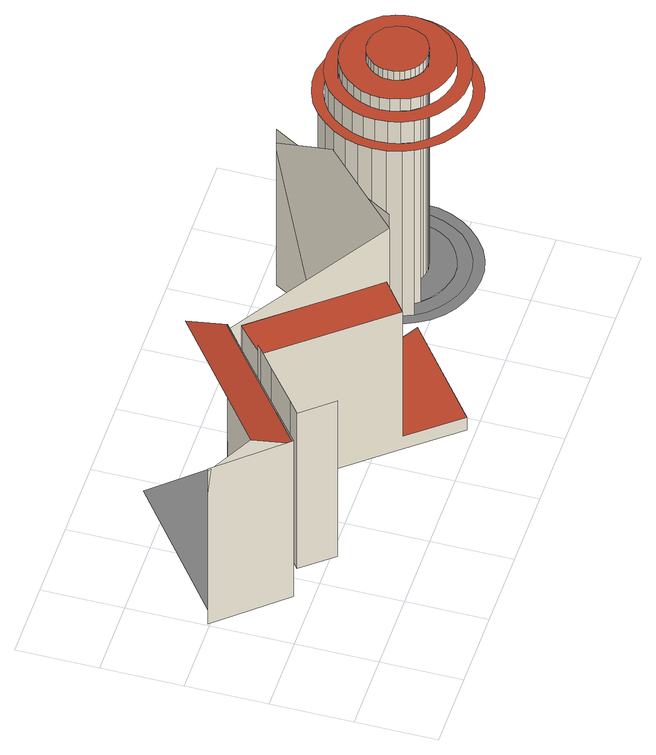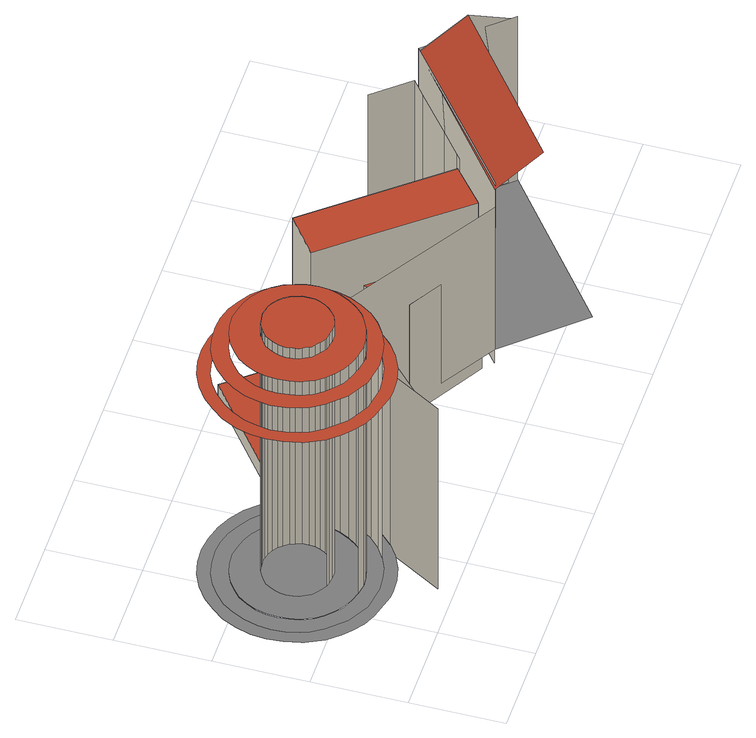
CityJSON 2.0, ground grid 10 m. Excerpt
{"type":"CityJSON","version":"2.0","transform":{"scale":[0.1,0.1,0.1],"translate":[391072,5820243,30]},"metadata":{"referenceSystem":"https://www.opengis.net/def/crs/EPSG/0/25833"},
"CityObjects":{
"building1":{"type":"Building","attributes":{"description":"92000182_MBO_bodemuseum","name":"Bodemuseum","function":"1134","roofType":"1130","measuredHeight":44.83},"address":[{"locality":"Berlin","thoroughfareNumber":"3","thoroughfareName":"Am Kupfergraben"}],"geometry":[{"type":"MultiSurface","lod":"2","boundaries":[[[0,1,2,3]],[[4,5,6,7,8]],[[9,10,8,7]],[[11,12,13,14]],[[15,11,14,16]],[[1,17,18,2]],[[19,15,16,20]],[[21,5,4,22]],[[22,4,8,10]],[[23,19,20,24]],[[25,23,24,26]],[[27,28,29,30]],[[31,32,33,34]],[[35,36,37,38]],[[32,39,40,33]],[[41,35,38,42]],[[39,43,44,40]],[[45,41,42,46]],[[47,48,49,50]],[[51,52,53,54]],[[55,56,54,53]],[[56,57,58,54]],[[59,51,54,58]],[[43,60,61,44]],[[52,62,63,53]],[[64,55,53,63]],[[65,45,46,66]],[[62,67,68,63]],[[69,64,63,68]],[[60,70,71,61]],[[67,72,73,68]],[[74,65,66,75]],[[76,69,68,73]],[[77,78,79,80]],[[81,82,83,84]],[[82,85,86,83]],[[87,77,80,88]],[[78,89,90,79]],[[91,81,84,92]],[[85,93,94,86]],[[95,87,88,96]],[[72,97,98,73]],[[89,99,100,90]],[[101,102,27,30,103]],[[104,91,92,105]],[[106,76,73,98]],[[70,107,108,71]],[[109,74,75,110]],[[99,111,112,100]],[[113,104,105,114]],[[97,115,116,98]],[[117,106,98,116]],[[111,118,119,112]],[[120,113,114,121]],[[107,122,123,108]],[[124,109,110,125]],[[118,126,127,119]],[[115,128,129,116]],[[130,120,121,131]],[[132,117,116,129]],[[133,134,135,136]],[[137,138,136,135]],[[138,139,140,136]],[[141,133,136,140]],[[134,142,143,135]],[[144,137,135,143]],[[139,145,146,140]],[[147,141,140,146]],[[142,148,149,143]],[[150,144,143,149]],[[145,151,152,146]],[[153,147,146,152]],[[126,154,155,127]],[[148,156,157,149]],[[158,150,149,157]],[[159,130,131,160]],[[151,161,162,152]],[[163,153,152,162]],[[156,164,165,157]],[[128,166,167,129]],[[168,158,157,165]],[[161,169,170,162]],[[171,163,162,170]],[[172,132,129,167]],[[164,173,174,165]],[[175,168,165,174]],[[154,176,177,155]],[[169,178,179,170]],[[180,171,170,179]],[[181,159,160,182]],[[173,183,184,174]],[[185,175,174,184]],[[178,186,187,179]],[[188,180,179,187]],[[186,189,190,187]],[[191,188,187,190]],[[183,192,193,184]],[[194,191,190,195]],[[196,185,184,193]],[[176,197,198,177]],[[189,199,200,190]],[[201,194,195,200]],[[202,181,182,203]],[[192,204,205,193]],[[206,196,193,205]],[[199,207,208,200]],[[209,210,211,212,213,214,215,216,217,218,219,220,221,222,223,224,225,226,227,228,229,58,54,53,63,68,73,98,116,129,167,230,231,232,233],[234,235,236,237,238,239,240,241,242,243,244,245,246,247,248,249,250,251,252,253,254,255,203,182,160,131,121,114,105,92,84,83,86,94,256,257,258,259]],[[260,261,262,263,166,128,115,97,72,67,62,52,51,59,264,265,266,267,268,269,270,271,272,273,274,275,276,277,278,279,280,281,282,283,284],[285,286,287,288,93,85,82,81,91,104,113,120,130,159,181,202,289,290,291,292,293,294,295,296,297,298,299,300,301,302,303,304,305,306,307,308,309,310]],[[311,201,200,208]],[[201,311,312,313,314,315,316,317,318,319,320,321,322,323,324,325,326,327,328,204,192,183,173,164,156,148,142,134,133,141,147,153,163,171,180,188,191,194]],[[195,190,187,179,170,162,152,146,140,136,135,143,149,157,165,174,184,193,205,329,330,331,332,333,334,335,336,337,338,339,340,341,342,343,344,345,208,200]],[[204,328,329,205]],[[346,206,205,329]],[[197,347,348,198]],[[349,350,351,352,353,354,355,356,357,358,359,360,361,362,363,364,365,366,367,96,88,80,79,90,100,112,119,127,155,177,198,348,368,369,370,371,372,373],[187,190,200,208,345,344,343,342,341,340,339,338,337,336,335,334,333,332,331,330,329,205,193,184,174,165,157,149,143,135,136,140,146,152,162,170,179]],[[374,375,376,377,378,379,347,197,176,154,126,118,111,99,89,78,77,87,95,380,381,382,383,384,385,386,387,388,389,390,391,392,393,394,395,396,397,398],[178,169,161,151,145,139,138,137,144,150,158,168,175,185,196,206,346,399,400,401,402,403,404,405,406,407,408,409,410,411,412,413,414,207,199,189,186]],[[415,416,417,418,419,420,421,422,423,424,425,426,427,428,429,430,431,432,433,434,435,436,437,34,33,40,44,61,71,108,123,438,439,440,441,442,443],[224,223,222,221,220,219,218,217,216,215,214,213,212,211,210,209,233,232,231,230,167,129,116,98,73,68,63,53,54,58,229,228,227,226,225]],[[444,445,446,447,448,449,122,107,70,60,43,39,32,31,450,451,452,453,454,455,456,457,458,459,460,461,462,463,464,465,466,467,468,469,470,471,472],[473,474,475,476,477,57,56,55,64,69,76,106,117,132,172,478,479,480,481,482,483,484,485,486,487,488,489,490,491,492,493,494,495,496,497]],[[289,202,203,255]],[[328,327,330,329]],[[399,346,329,330]],[[327,326,331,330]],[[347,379,368,348]],[[400,399,330,331]],[[290,289,255,254]],[[326,325,332,331]],[[401,400,331,332]],[[379,378,369,368]],[[291,290,254,253]]],"semantics":{"surfaces":[{"type":"WallSurface"},{"type":"GroundSurface"},{"type":"RoofSurface"}],"values":[0,0,1,0,0,0,0,2,0,0,0,0,0,0,0,0,0,0,0,0,0,0,0,0,0,0,0,0,0,0,0,0,0,0,0,0,0,0,0,0,0,0,0,0,0,0,0,0,0,0,0,0,0,0,0,0,0,0,0,0,0,0,0,0,0,0,0,0,0,0,0,0,0,0,0,0,0,0,0,0,0,0,0,0,0,0,0,0,0,0,0,0,0,0,0,0,0,0,0,0,0,0,0,0,0,0,1,2,0,2,1,0,0,0,1,2,1,2,0,0,0,0,0,0,0,0,0,0,0]}}]},
"building2":{"type":"Building","attributes":{"roofType":"1000","measuredHeight":21.97},"address":[{"country":"Germany","locality":"Berlin"}],"geometry":[{"type":"Solid","lod":"2","boundaries":[[[[498,499,500,501,502,503,504]],[[505,506,507,508,509,500,499]],[[510,501,500,509]],[[511,512,513,514]],[[507,506,505,515,516,517,518,512,511]],[[519,513,512,518,520,503,502]],[[504,503,520,518,517,516,515,498]],[[505,499,498,515]],[[510,521,519,502,501]],[[510,509,508,514,513,519,521]],[[511,514,508,507]]]],"semantics":{"surfaces":[{"type":"WallSurface"},{"type":"RoofSurface"},{"type":"GroundSurface"}],"values":[[0,1,0,1,0,0,2,0,1,0,0]]}}]}
},
"vertices":[
[3,203,255],[73,123,255],[73,123,6],[3,203,6],[73,124,251],[38,163,279],[3,203,251],[3,203,29],[73,124,29],[163,327,29],[233,249,29],[116,132,255],[148,94,255],[148,94,6],[116,132,6],[133,145,255],[133,145,6],[229,248,255],[229,247,6],[176,180,255],[176,180,6],[198,288,279],[233,249,251],[201,200,255],[201,200,6],[207,205,255],[207,205,6],[448,122,234],[241,251,234],[241,251,37],[448,122,37],[494,121,313],[490,138,313],[490,138,36],[494,121,36],[490,138,255],[494,121,255],[494,121,6],[490,138,6],[489,155,313],[489,155,36],[489,155,255],[489,155,6],[491,172,313],[491,172,36],[491,172,255],[491,172,6],[449,123,255],[542,283,255],[542,283,6],[449,123,6],[506,126,347],[503,140,347],[503,140,36],[506,126,36],[503,140,313],[506,126,313],[512,112,313],[512,112,36],[512,112,347],[495,188,313],[495,188,36],[502,155,347],[502,155,36],[502,155,313],[495,188,255],[495,188,6],[503,169,347],[503,169,36],[503,169,313],[503,204,313],[503,204,36],[507,183,347],[507,183,36],[503,204,255],[503,204,6],[507,183,313],[523,132,366],[520,143,366],[520,143,37],[523,132,37],[520,143,347],[523,132,347],[523,132,36],[520,143,36],[527,121,347],[527,121,36],[527,121,366],[527,121,37],[519,155,366],[519,155,37],[519,155,347],[519,155,36],[534,111,347],[534,111,36],[534,111,366],[534,111,37],[514,197,347],[514,197,36],[520,166,366],[520,166,37],[542,283,234],[495,203,292],[542,283,37],[520,166,347],[520,166,36],[514,197,313],[513,217,313],[513,217,36],[513,217,255],[513,217,6],[524,178,366],[524,178,37],[524,178,347],[524,178,36],[522,209,347],[522,209,36],[522,209,313],[529,188,366],[529,188,37],[529,188,347],[529,188,36],[525,229,313],[525,229,36],[525,229,255],[525,229,6],[536,198,366],[536,198,37],[533,219,347],[533,219,36],[536,198,347],[536,198,36],[533,219,313],[552,141,380],[550,147,380],[550,147,37],[552,141,37],[550,147,366],[552,141,366],[554,136,366],[554,136,37],[554,136,380],[550,154,380],[550,154,37],[550,154,366],[558,130,366],[558,130,37],[558,130,380],[550,160,380],[550,160,37],[550,160,366],[562,126,366],[562,126,37],[562,126,380],[544,206,366],[544,206,37],[552,166,380],[552,166,37],[552,166,366],[544,206,347],[544,206,36],[567,122,366],[567,122,37],[567,122,380],[555,172,380],[555,172,37],[545,227,347],[545,227,36],[555,172,366],[573,119,366],[573,119,37],[573,119,380],[545,227,313],[559,177,380],[559,177,37],[559,177,366],[554,212,366],[554,212,37],[579,118,366],[579,118,37],[579,118,380],[554,212,347],[554,212,36],[563,181,380],[563,181,37],[563,181,366],[584,117,366],[584,117,37],[584,117,380],[585,117,366],[585,117,37],[585,117,380],[568,185,380],[568,185,37],[586,117,380],[586,117,37],[568,185,366],[564,217,366],[564,217,37],[591,118,366],[591,118,37],[591,118,380],[564,217,347],[564,217,36],[574,187,380],[574,187,37],[574,187,366],[597,119,366],[597,119,37],[637,220,36],[655,201,36],[663,189,36],[666,180,36],[670,166,36],[671,151,36],[669,137,36],[665,123,36],[658,109,36],[650,97,36],[639,87,36],[627,79,36],[614,73,36],[599,70,36],[585,69,36],[583,69,36],[570,70,36],[556,74,36],[543,81,36],[531,89,36],[520,100,36],[559,233,36],[573,236,36],[588,237,36],[614,233,36],[584,86,36],[585,86,36],[597,87,36],[608,90,36],[619,95,36],[628,101,36],[637,109,36],[644,119,36],[649,129,36],[652,141,36],[653,152,36],[652,164,36],[650,175,36],[645,186,36],[644,188,36],[638,196,36],[630,204,36],[621,211,36],[610,216,36],[599,219,36],[587,221,36],[576,220,36],[542,103,36],[551,96,36],[562,91,36],[573,88,36],[614,233,347],[588,237,347],[573,236,347],[559,233,347],[520,100,347],[531,89,347],[543,81,347],[556,74,347],[570,70,347],[583,69,347],[585,69,347],[599,70,347],[614,73,347],[627,79,347],[639,87,347],[650,98,347],[658,109,347],[665,123,347],[669,137,347],[671,151,347],[670,166,347],[666,180,347],[663,189,347],[655,201,347],[637,220,347],[573,88,347],[562,91,347],[551,96,347],[542,103,347],[576,220,347],[587,221,347],[599,219,347],[610,216,347],[621,211,347],[630,204,347],[638,196,347],[644,188,347],[645,186,347],[650,175,347],[652,164,347],[653,152,347],[652,141,347],[649,129,347],[644,119,347],[637,109,347],[628,101,347],[619,95,347],[608,90,347],[597,87,347],[585,86,347],[584,86,347],[597,119,380],[603,122,380],[608,125,380],[613,129,380],[616,134,380],[619,140,380],[621,146,380],[622,152,380],[621,159,380],[620,165,380],[617,170,380],[614,176,380],[609,180,380],[604,184,380],[599,187,380],[593,188,380],[586,189,380],[580,189,380],[580,189,37],[586,189,37],[593,188,37],[599,187,37],[604,184,37],[609,180,37],[614,176,37],[617,170,37],[620,165,37],[621,159,37],[622,152,37],[621,146,37],[619,140,37],[616,134,37],[613,129,37],[608,125,37],[603,122,37],[580,189,366],[576,220,366],[576,220,37],[644,188,37],[645,186,37],[650,175,37],[652,164,37],[653,152,37],[652,141,37],[649,129,37],[644,119,37],[637,109,37],[628,101,37],[619,95,37],[608,90,37],[597,87,37],[585,86,37],[584,86,37],[573,88,37],[562,91,37],[551,96,37],[542,103,37],[587,221,37],[599,219,37],[610,216,37],[621,211,37],[630,204,37],[638,196,37],[638,196,366],[630,204,366],[621,211,366],[610,216,366],[599,219,366],[587,221,366],[542,103,366],[551,96,366],[562,91,366],[573,88,366],[584,86,366],[585,86,366],[597,87,366],[608,90,366],[619,95,366],[628,101,366],[637,109,366],[644,119,366],[649,129,366],[652,141,366],[653,152,366],[652,164,366],[650,175,366],[645,186,366],[644,188,366],[586,189,366],[593,188,366],[599,187,366],[604,184,366],[609,180,366],[614,176,366],[617,170,366],[620,165,366],[621,159,366],[622,152,366],[621,146,366],[619,140,366],[616,134,366],[613,129,366],[608,125,366],[603,122,366],[637,237,36],[649,228,36],[658,220,36],[669,207,36],[678,188,36],[679,185,36],[683,168,36],[684,151,36],[683,134,36],[678,118,36],[670,102,36],[660,89,36],[648,77,36],[634,67,36],[618,60,36],[602,56,36],[585,55,36],[568,57,36],[551,62,36],[536,69,36],[522,79,36],[510,92,36],[501,106,36],[539,239,36],[555,246,36],[571,250,36],[588,251,36],[596,250,36],[624,243,36],[624,243,313],[596,250,313],[588,251,313],[571,250,313],[555,246,313],[539,239,313],[501,106,313],[510,92,313],[522,79,313],[536,69,313],[551,62,313],[568,57,313],[585,55,313],[602,56,313],[618,60,313],[634,67,313],[648,77,313],[660,89,313],[670,102,313],[678,118,313],[683,134,313],[684,151,313],[683,168,313],[679,185,313],[678,188,313],[669,207,313],[658,220,313],[649,228,313],[637,237,313],[570,70,313],[556,74,313],[543,81,313],[531,89,313],[520,100,313],[559,233,313],[573,236,313],[588,237,313],[614,233,313],[637,220,313],[655,201,313],[663,189,313],[666,180,313],[670,166,313],[671,151,313],[669,137,313],[665,123,313],[658,109,313],[650,98,313],[639,87,313],[627,79,313],[614,73,313],[599,70,313],[585,69,313],[583,69,313],
[368,7,21],[368,7,41],[318,68,41],[318,68,241],[207,203,241],[207,203,21],[318,68,21],[489,101,41],[417,144,41],[336,193,41],[323,142,41],[359,99,41],[359,99,241],[336,193,174],[254,242,174],[246,236,174],[323,142,174],[489,101,21],[417,144,21],[336,193,21],[254,242,21],[246,236,241],[246,236,21],[323,142,241]
]}
